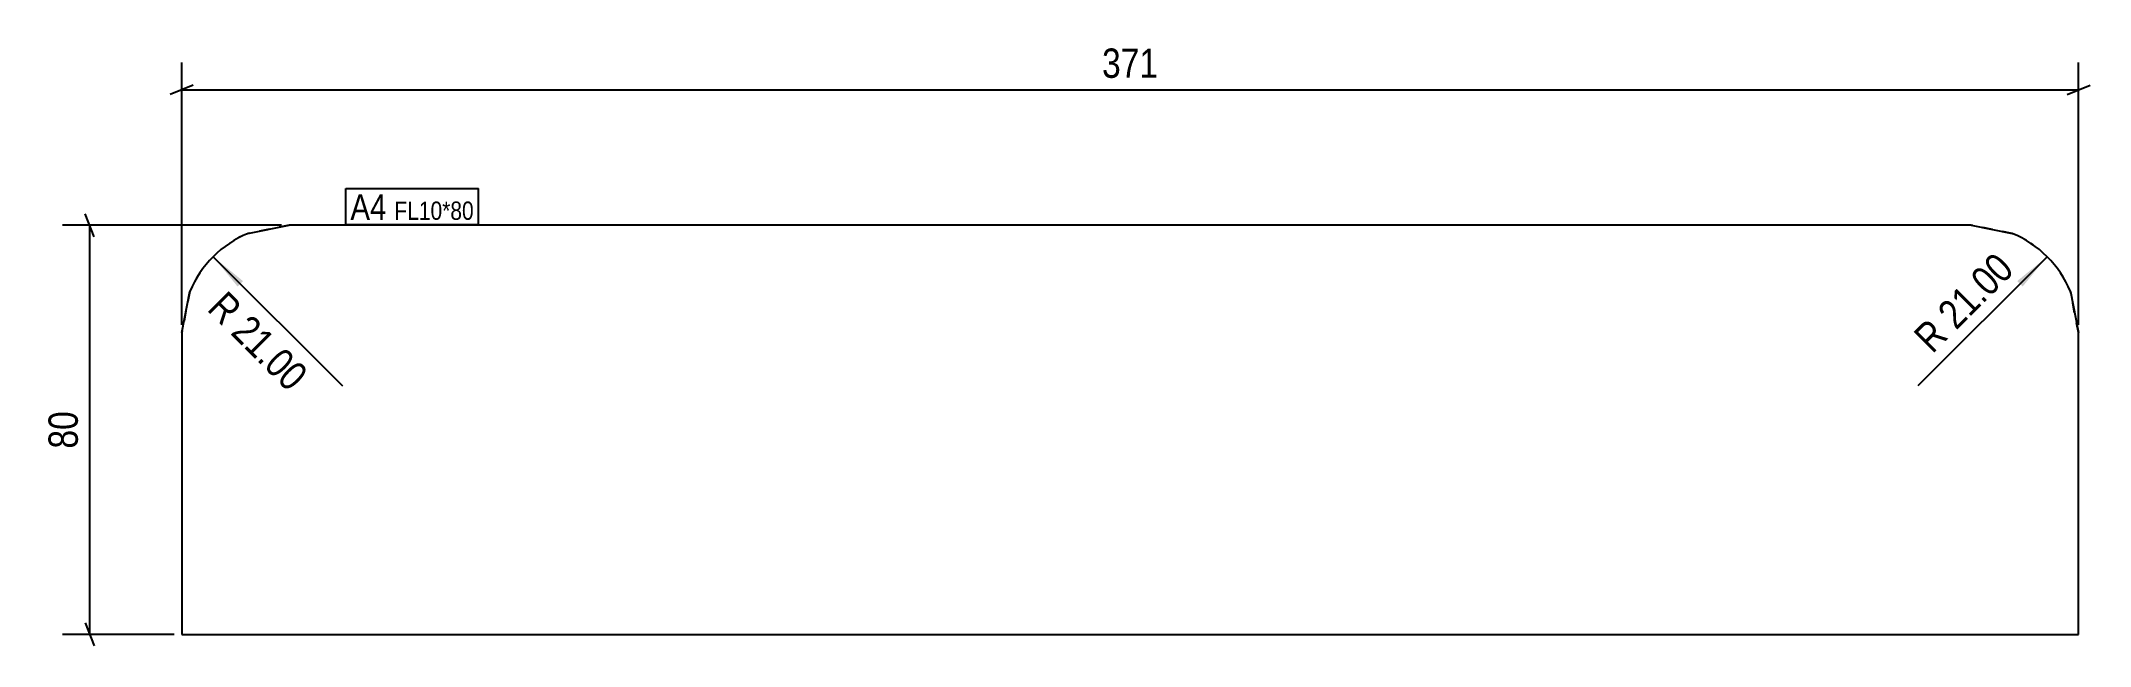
# Model space of a CAD drawing. Header units: millimetres. Extents: x 3 to 404, y 5 to 123.
import ezdxf

# ---------------------------------------------------------------- set-up
doc = ezdxf.new("R2010")
doc.units = ezdxf.units.MM
doc.linetypes.add('DXK_LINE_DOT2', pattern=[3.9198, 1.9599, -1.9599])
for name, color, linetype in [('MÅLSÆTNING', 7, 'Continuous'), ('STÅL', 7, 'Continuous'), ('TEKST', 7, 'Continuous')]:
    doc.layers.add(name, color=color, linetype=linetype)
doc.styles.add('Arial Narrow', font='ARIALN.TTF', dxfattribs={"height": 0.2})

msp = doc.modelspace()

# ---------------------------------------------------------------- hatches: boundary and pattern name
at = {"layer": 'MÅLSÆTNING', "linetype": 'Continuous'}
for points in [[(41.75, 74.77), (36.98, 80.6), (42.81, 75.83)], [(389.84, 75.83), (395.67, 80.6), (390.9, 74.77)]]:
    msp.add_hatch(color=7, dxfattribs=at).paths.add_polyline_path(points)

# ---------------------------------------------------------------- linework, layer by layer
at = {"layer": 'MÅLSÆTNING', "color": 7, "linetype": 'Continuous'}
for p, q in [((30.83, 67.25), (30.83, 118.56)), ((401.83, 67.25), (401.83, 118.56)), ((33.08, 114.13), (28.58, 112.33)), ((30.83, 113.23), (401.83, 113.23)), ((399.58, 112.33), (404.08, 114.13)), ((13.73, 84.5), (11.93, 89)), ((50.33, 86.75), (7.5, 86.75)), ((12.83, 6.75), (12.83, 86.75)), ((36.98, 80.6), (62.25, 55.33)), ((395.67, 80.6), (370.4, 55.33)), ((11.93, 9), (13.73, 4.5)), ((29.33, 6.75), (7.5, 6.75))]:
    msp.add_line(p, q, dxfattribs=at)
for centre, start, end in [((51.83, 65.75), 112.5, 157.5), ((380.83, 65.75), 22.5, 67.5)]:
    msp.add_arc(centre, 21, start, end, dxfattribs=at)
at = {"layer": 'STÅL', "color": 2, "linetype": 'Continuous'}
for p, q in [((43.79, 85.15), (51.83, 86.75)), ((380.83, 86.75), (51.83, 86.75)), ((380.83, 86.75), (388.86, 85.15)), ((30.83, 65.75), (32.42, 73.79)), ((400.23, 73.79), (401.83, 65.75)), ((30.83, 65.75), (30.83, 6.75)), ((401.83, 6.75), (401.83, 65.75)), ((30.83, 6.75), (401.83, 6.75))]:
    msp.add_line(p, q, dxfattribs=at)
at = {"layer": 'STÅL', "color": 7, "linetype": 'DXK_LINE_DOT2'}
for p, q in [((51.83, 86.75), (43.79, 85.15)), ((388.86, 85.15), (380.83, 86.75)), ((32.42, 73.79), (30.83, 65.75)), ((401.83, 65.75), (400.23, 73.79))]:
    msp.add_line(p, q, dxfattribs=at)
at = {"layer": 'STÅL', "color": 2, "linetype": 'Continuous'}
for centre, start, end in [((51.83, 65.75), 112.5, 157.5), ((380.83, 65.75), 22.5, 67.5)]:
    msp.add_arc(centre, 21, start, end, dxfattribs=at)
at = {"layer": 'STÅL', "color": 7, "linetype": 'DXK_LINE_DOT2'}
for centre, start, end in [((51.83, 65.75), 112.5, 157.5), ((380.83, 65.75), 22.5, 67.5)]:
    msp.add_arc(centre, 21, start, end, dxfattribs=at)

# ---------------------------------------------------------------- next in the draw order: wipeouts: each hides what was drawn before it
at = {"color": 0}
for points, layer in [([(223.01, 114.36), (223.01, 122.76), (209.64, 122.76), (209.64, 114.36)], 'MÅLSÆTNING'), ([(391.23, 77.75), (385.29, 83.69), (367.31, 65.71), (373.25, 59.77)], 'MÅLSÆTNING'), ([(51.87, 52.24), (57.81, 58.18), (39.83, 76.16), (33.89, 70.22)], 'MÅLSÆTNING'), ([(11.7, 51.61), (3.3, 51.61), (3.3, 41.89), (11.7, 41.89)], 'MÅLSÆTNING'), ([(70.86, 87.8), (70.86, 93.05), (63.83, 93.05), (63.83, 87.8)], 'TEKST')]:
    msp.add_wipeout(points, dxfattribs=at).dxf.layer = layer

# ---------------------------------------------------------------- next in the draw order: texts
at = {"layer": 'MÅLSÆTNING', "color": 3, "style": 'Arial Narrow'}
msp.add_text('371', height=5.727, dxfattribs=at).set_placement((210.84, 115.56))
for s, rotation, p in [('R 21.00', 45.0001, (373.25, 61.47)), ('R 21.00', -45.0001, (35.58, 70.22)), ('80', 90.0002, (10.5, 43.09))]:
    msp.add_text(s, height=5.727, rotation=rotation, dxfattribs=at).set_placement(p)

# ---------------------------------------------------------------- next in the draw order: wipeouts: each hides what was drawn before it
at = {"color": 0}
msp.add_wipeout([(70.86, 87.8), (70.86, 93.05), (63.83, 93.05), (63.83, 87.8)], dxfattribs=at).dxf.layer = 'TEKST'

# ---------------------------------------------------------------- next in the draw order: linework, layer by layer
at = {"layer": 'TEKST', "color": 7, "linetype": 'Continuous'}
for p, q in [((62.93, 93.95), (88.87, 93.95)), ((62.93, 86.9), (62.93, 93.95))]:
    msp.add_line(p, q, dxfattribs=at)

# ---------------------------------------------------------------- next in the draw order: wipeouts: each hides what was drawn before it
at = {"color": 0}
msp.add_wipeout([(87.97, 87.8), (87.97, 91.55), (72.43, 91.55), (72.43, 87.8)], dxfattribs=at).dxf.layer = 'TEKST'

# ---------------------------------------------------------------- next in the draw order: wipeouts: each hides what was drawn before it
msp.add_wipeout([(87.97, 87.8), (87.97, 91.55), (72.43, 91.55), (72.43, 87.8)], dxfattribs=at).dxf.layer = 'TEKST'

# ---------------------------------------------------------------- next in the draw order: linework, layer by layer
at = {"layer": 'TEKST', "color": 7, "linetype": 'Continuous'}
for p, q in [((88.87, 86.9), (88.87, 93.95)), ((62.93, 86.9), (88.87, 86.9))]:
    msp.add_line(p, q, dxfattribs=at)

# ---------------------------------------------------------------- next in the draw order: texts
at = {"layer": 'TEKST', "color": 3, "style": 'Arial Narrow'}
for s, height, p in [('A4', 5.011, (63.83, 87.8)), ('FL10*80', 3.579, (72.43, 87.8))]:
    msp.add_text(s, height=height, dxfattribs=at).set_placement(p)

doc.saveas('drawing.dxf')
